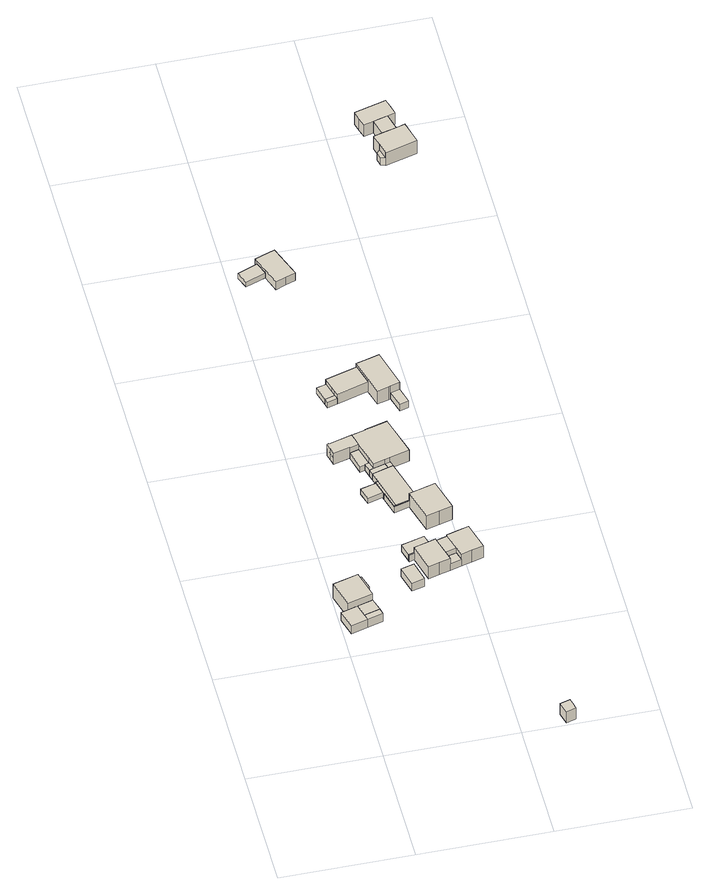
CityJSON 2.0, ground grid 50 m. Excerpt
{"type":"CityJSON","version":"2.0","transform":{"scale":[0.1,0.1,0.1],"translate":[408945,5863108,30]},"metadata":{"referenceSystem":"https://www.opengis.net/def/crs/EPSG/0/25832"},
"CityObjects":{
"building1":{"type":"Building","attributes":{"Gemeindeschluessel":"03454033","AbsoluteHoehe":"30.389","MittlereTraufHoehe":"34.417","Firsthoehe":"34.417","function":"51009_1610","roofType":"1000","measuredHeight":4.03},"address":[{"country":"Germany","locality":"Lorup"}],"children":["building1-1"],"geometry":[{"type":"MultiSurface","lod":"1","boundaries":[[[0,1,2,3,4,5]],[[6,7,8,9,10,11]],[[6,11,5,4]],[[7,6,4,3]],[[8,7,3,2]],[[9,8,2,1]],[[10,9,1,0]],[[11,10,0,5]]]}]},
"building1-1":{"type":"BuildingPart","attributes":{"AbsoluteHoehe":"30.389","MittlereTraufHoehe":"34.417","Firsthoehe":"34.417","roofType":"1000","measuredHeight":4.03},"parents":["building1"],"geometry":[{"type":"MultiSurface","lod":"1","boundaries":[[[5,12,13,0]],[[14,15,11,10]],[[14,10,0,13]],[[15,14,13,12]],[[11,15,12,5]],[[10,11,5,0]]]}]},
"building2":{"type":"Building","attributes":{"Gemeindeschluessel":"03454033","AbsoluteHoehe":"30.572","MittlereTraufHoehe":"35.559","Firsthoehe":"39.707","function":"31001_1000","roofType":"3100","measuredHeight":9.13},"address":[{"country":"Germany","locality":"Lorup","thoroughfareNumber":"1B","thoroughfareName":"Am Walde"}],"children":["building2-1","building2-2"],"geometry":[{"type":"MultiSurface","lod":"1","boundaries":[[[16,17,18,19]],[[20,21,22,23]],[[20,23,19,18]],[[21,20,18,17]],[[16,22,24,25,26,17]],[[19,23,27,28,29,16]],[[25,24,21,26]],[[28,27,22,29]]]}]},
"building2-1":{"type":"BuildingPart","attributes":{"AbsoluteHoehe":"30.572","MittlereTraufHoehe":"33.088","Firsthoehe":"35.831","roofType":"3100","measuredHeight":5.26},"parents":["building2"],"geometry":[{"type":"MultiSurface","lod":"1","boundaries":[[[30,29,28,31]],[[27,22,32,33]],[[27,33,31,28]],[[32,22,29,30]],[[33,32,30,31]],[[22,27,28,29]]]}]},
"building2-2":{"type":"BuildingPart","attributes":{"AbsoluteHoehe":"30.572","MittlereTraufHoehe":"35.559","Firsthoehe":"35.559","roofType":"1000","measuredHeight":4.99},"parents":["building2"],"geometry":[{"type":"MultiSurface","lod":"1","boundaries":[[[25,34,35,26]],[[36,37,24,21]],[[36,21,26,35]],[[37,36,35,34]],[[24,37,34,25]],[[21,24,25,26]]]}]},
"building3":{"type":"Building","attributes":{"Gemeindeschluessel":"03454033","AbsoluteHoehe":"30.817","MittlereTraufHoehe":"33.904","Firsthoehe":"35.59","function":"31001_2000","roofType":"3100","measuredHeight":4.77},"address":[{"country":"Germany","locality":"Lorup"}],"geometry":[{"type":"MultiSurface","lod":"1","boundaries":[[[38,39,40,41]],[[42,43,44,45]],[[42,45,41,40]],[[43,42,40,39]],[[44,43,39,38]],[[45,44,38,41]]]}]},
"building4":{"type":"Building","attributes":{"Gemeindeschluessel":"03454033","AbsoluteHoehe":"31.102","MittlereTraufHoehe":"34.302","Firsthoehe":"34.302","function":"31001_2000","roofType":"1000","measuredHeight":3.2},"address":[{"country":"Germany","locality":"Lorup"}],"children":["building4-1"],"geometry":[{"type":"MultiSurface","lod":"1","boundaries":[[[46,47,48,49]],[[50,51,52,53]],[[50,53,49,48]],[[54,55,50,48]],[[52,51,47,46]],[[53,52,46,49]],[[47,51,55,54]]]}]},
"building4-1":{"type":"BuildingPart","attributes":{"AbsoluteHoehe":"31.102","MittlereTraufHoehe":"34.302","Firsthoehe":"34.302","roofType":"1000","measuredHeight":3.2},"parents":["building4"],"geometry":[{"type":"MultiSurface","lod":"1","boundaries":[[[47,56,57,54]],[[58,59,51,55]],[[58,55,54,57]],[[59,58,57,56]],[[51,59,56,47]],[[54,55,51,47]]]}]},
"building5":{"type":"Building","attributes":{"Gemeindeschluessel":"03454033","AbsoluteHoehe":"31.776","MittlereTraufHoehe":"34.45","Firsthoehe":"34.45","function":"51009_1610","roofType":"1000","measuredHeight":2.67},"address":[{"country":"Germany","locality":"Lorup"}],"geometry":[{"type":"MultiSurface","lod":"1","boundaries":[[[60,61,62,63,64]],[[65,66,67,68,69]],[[65,69,64,63]],[[66,65,63,62]],[[67,66,62,61]],[[68,67,61,60]],[[69,68,60,64]]]}]},
"building6":{"type":"Building","attributes":{"Gemeindeschluessel":"03454033","AbsoluteHoehe":"31.761","MittlereTraufHoehe":"34.964","Firsthoehe":"34.964","function":"31001_2000","roofType":"1000","measuredHeight":3.2},"address":[{"country":"Germany","locality":"Lorup"}],"children":["building6-1","building6-2","building6-3","building6-4","building6-5"],"geometry":[{"type":"MultiSurface","lod":"1","boundaries":[[[70,71,72,73]],[[74,75,76,77]],[[72,74,78,79]],[[75,74,72,71]],[[70,80,81,82,75,71]],[[73,77,83,84]],[[79,78,77,73]],[[80,76,82,81]],[[84,83,76,70]]]}]},
"building6-1":{"type":"BuildingPart","attributes":{"AbsoluteHoehe":"31.761","MittlereTraufHoehe":"34.935","Firsthoehe":"34.935","roofType":"1000","measuredHeight":3.17},"parents":["building6"],"geometry":[{"type":"MultiSurface","lod":"1","boundaries":[[[85,86,81,87,88,89]],[[90,91,82,92,93,94]],[[90,94,89,88]],[[92,82,81,86]],[[93,92,86,85]],[[94,93,85,89]],[[91,90,88,87]],[[81,82,76,80]],[[80,76,91,87]]]}]},
"building6-2":{"type":"BuildingPart","attributes":{"AbsoluteHoehe":"31.761","MittlereTraufHoehe":"34.867","Firsthoehe":"34.867","roofType":"1000","measuredHeight":3.11},"parents":["building6"],"geometry":[{"type":"MultiSurface","lod":"1","boundaries":[[[95,96,97,98]],[[66,65,99,100]],[[66,100,98,97]],[[65,66,97,96]],[[99,65,96,95]],[[100,99,95,98]]]}]},
"building6-3":{"type":"BuildingPart","attributes":{"AbsoluteHoehe":"31.761","MittlereTraufHoehe":"34.964","Firsthoehe":"34.964","roofType":"1000","measuredHeight":3.2},"parents":["building6"],"geometry":[{"type":"MultiSurface","lod":"1","boundaries":[[[79,101,102,73]],[[100,103,78,77]],[[100,77,73,102]],[[101,103,99,95,98,102]],[[78,103,101,79]],[[95,99,100,98]],[[77,78,79,73]]]}]},
"building6-4":{"type":"BuildingPart","attributes":{"AbsoluteHoehe":"31.761","MittlereTraufHoehe":"34.395","Firsthoehe":"34.395","roofType":"1000","measuredHeight":2.63},"parents":["building6"],"geometry":[{"type":"MultiSurface","lod":"1","boundaries":[[[104,105,106,107]],[[108,109,110,111]],[[108,111,107,106]],[[109,108,106,105]],[[110,109,105,104]],[[107,111,110,104]]]}]},
"building6-5":{"type":"BuildingPart","attributes":{"AbsoluteHoehe":"31.761","MittlereTraufHoehe":"34.964","Firsthoehe":"34.964","roofType":"1000","measuredHeight":3.2},"parents":["building6"],"geometry":[{"type":"MultiSurface","lod":"1","boundaries":[[[112,113,70,84]],[[76,91,110,83]],[[113,87,80,70]],[[112,104,107,111,90,88,87,113]],[[83,110,112,84]],[[76,83,84,70]],[[91,76,80,87]],[[88,90,91,87]],[[104,110,111,107]]]}]},
"building7":{"type":"Building","attributes":{"Gemeindeschluessel":"03454033","AbsoluteHoehe":"31.039","MittlereTraufHoehe":"36.461","Firsthoehe":"36.461","function":"31001_2000","roofType":"1000","measuredHeight":5.42},"address":[{"country":"Germany","locality":"Lorup"}],"geometry":[{"type":"MultiSurface","lod":"1","boundaries":[[[114,115,116,117,118,119]],[[120,121,122,123,124,125]],[[120,125,119,118]],[[121,120,118,117]],[[122,121,117,116]],[[123,122,116,115]],[[124,123,115,114]],[[125,124,114,119]]]}]},
"building8":{"type":"Building","attributes":{"Gemeindeschluessel":"03454033","AbsoluteHoehe":"30.977","MittlereTraufHoehe":"34.189","Firsthoehe":"34.189","function":"51009_1610","roofType":"1000","measuredHeight":3.21},"address":[{"country":"Germany","locality":"Lorup"}],"geometry":[{"type":"MultiSurface","lod":"1","boundaries":[[[126,127,128,129]],[[130,131,132,133]],[[130,133,129,128]],[[131,130,128,127]],[[132,131,127,126]],[[133,132,126,129]]]}]},
"building9":{"type":"Building","attributes":{"Gemeindeschluessel":"03454033","AbsoluteHoehe":"30.942","MittlereTraufHoehe":"35.365","Firsthoehe":"39.425","function":"31001_1000","roofType":"3100","measuredHeight":8.48},"address":[{"country":"Germany","locality":"Lorup","thoroughfareNumber":"56","thoroughfareName":"Werlter Straße"}],"children":["building9-1","building9-2"],"geometry":[{"type":"MultiSurface","lod":"1","boundaries":[[[134,135,136,137,138,139,140,141,142,143]],[[144,145,146,147,148,149,150,151,152,153]],[[144,153,143,142]],[[145,144,142,141]],[[146,145,141,140]],[[147,146,140,139]],[[148,147,139,138]],[[149,148,138,137]],[[150,149,137,136]],[[151,150,136,135]],[[134,154,155,156,135]],[[153,152,134,143]],[[154,152,157,155]],[[155,157,151,156]]]}]},
"building9-1":{"type":"BuildingPart","attributes":{"AbsoluteHoehe":"30.942","MittlereTraufHoehe":"35.544","Firsthoehe":"39.022","roofType":"3100","measuredHeight":8.08},"parents":["building9"],"geometry":[{"type":"MultiSurface","lod":"1","boundaries":[[[158,159,160,161,162,163,164,165]],[[166,167,168,169,170,171,172,173]],[[164,174,175,165]],[[167,166,164,163]],[[168,167,163,162]],[[169,168,162,161]],[[170,169,161,160]],[[171,170,160,159]],[[172,171,159,158]],[[173,172,158,165]],[[174,166,173,175]]]}]},
"building9-2":{"type":"BuildingPart","attributes":{"AbsoluteHoehe":"30.942","MittlereTraufHoehe":"34.931","Firsthoehe":"38.912","roofType":"5000","measuredHeight":7.97},"parents":["building9"],"geometry":[{"type":"MultiSurface","lod":"1","boundaries":[[[175,174,156,155,154]],[[157,151,166,173,152]],[[166,151,156,174]],[[152,173,175,154]],[[155,157,152,154]],[[151,157,155,156]],[[173,166,174,175]]]}]},
"building10":{"type":"Building","attributes":{"Gemeindeschluessel":"03454033","BezugspunktDach":"2200","AbsoluteHoehe":"31.782","MittlereTraufHoehe":"37.202","Firsthoehe":"37.202","function":"31001_1000","measuredHeight":5.42},"address":[{"country":"Germany","locality":"Lorup","thoroughfareNumber":"1A","thoroughfareName":"Am Walde"}],"children":["building10-1","building10-2","building10-3","building10-4","building10-5"],"geometry":[{"type":"MultiSurface","lod":"1","boundaries":[[[176,177,178,179,180,181,182,183,184,185,186,187]],[[188,189,190,191,192,193,194,195,196,197,184,198,181]],[[199,200,201,202,203,69,68,204,205,206,207,208]],[[209,201,210,211,212,213,214,215,216,103,99,65,69]],[[199,208,187,186]],[[200,199,186,185]],[[201,200,185,184]],[[202,201,184,183]],[[203,202,183,182]],[[69,203,182,181]],[[68,69,181,180]],[[204,68,180,179]],[[205,204,179,178]],[[206,205,178,177]],[[207,206,177,176]],[[208,207,176,187]],[[198,217,218,219,220,221,181]],[[201,209,198,184]],[[210,201,184,197]],[[211,210,197,196]],[[212,211,196,195]],[[213,212,195,194]],[[214,213,194,193]],[[215,214,193,192]],[[216,215,192,191]],[[103,216,191,190]],[[99,103,190,189]],[[65,99,189,188]],[[69,65,188,181]],[[217,209,202,218]],[[218,202,222,219]],[[220,222,69,221]]]}]},
"building10-1":{"type":"BuildingPart","attributes":{"AbsoluteHoehe":"31.782","MittlereTraufHoehe":"34.861","Firsthoehe":"35.22","roofType":"3100","measuredHeight":3.44},"parents":["building10"],"geometry":[{"type":"MultiSurface","lod":"1","boundaries":[[[223,224,218,225,226,227,228,229]],[[206,207,200,201,202,203,204,205]],[[206,205,229,228]],[[207,206,228,227]],[[201,200,226,225]],[[217,209,201,225]],[[223,230,220,219]],[[205,204,223,229]],[[200,207,227,226]],[[218,202,209,217]],[[224,203,202,218]],[[230,204,222,220]]]}]},
"building10-2":{"type":"BuildingPart","attributes":{"AbsoluteHoehe":"31.782","MittlereTraufHoehe":"34.742","Firsthoehe":"34.742","roofType":"1000","measuredHeight":2.96},"parents":["building10"],"geometry":[{"type":"MultiSurface","lod":"1","boundaries":[[[231,221,232,230]],[[203,69,68,204]],[[68,69,221,231]],[[204,68,231,230]],[[203,204,230,232]],[[69,203,232,221]]]}]},
"building10-3":{"type":"BuildingPart","attributes":{"AbsoluteHoehe":"31.782","MittlereTraufHoehe":"37.202","Firsthoehe":"37.202","roofType":"1000","measuredHeight":5.42},"parents":["building10"],"geometry":[{"type":"MultiSurface","lod":"1","boundaries":[[[193,194,195,196]],[[212,213,214,211]],[[212,211,196,195]],[[213,212,195,194]],[[214,213,194,193]],[[211,214,193,196]]]}]},
"building10-4":{"type":"BuildingPart","attributes":{"BezugspunktDach":"4000","AbsoluteHoehe":"31.782","MittlereTraufHoehe":"35.282","Firsthoehe":"35.282","measuredHeight":3.5},"parents":["building10"],"geometry":[{"type":"MultiSurface","lod":"1","boundaries":[[[233,234,235,236]],[[199,200,207,208]],[[199,208,236,235]],[[200,199,235,234]],[[233,227,226,234]],[[208,207,233,236]],[[227,207,200,226]]]}]},
"building10-5":{"type":"BuildingPart","attributes":{"BezugspunktDach":"4000","AbsoluteHoehe":"31.782","MittlereTraufHoehe":"35.282","Firsthoehe":"35.282","measuredHeight":3.5},"parents":["building10"],"geometry":[{"type":"MultiSurface","lod":"1","boundaries":[[[237,238,239]],[[210,209,201]],[[210,201,239,238]],[[209,210,238,237]],[[201,209,237,239]]]}]},
"building11":{"type":"Building","attributes":{"Gemeindeschluessel":"03454033","AbsoluteHoehe":"32.539","MittlereTraufHoehe":"35.248","Firsthoehe":"35.248","function":"51009_1610","roofType":"1000","measuredHeight":2.71},"address":[{"country":"Germany","locality":"Lorup"}],"geometry":[{"type":"MultiSurface","lod":"1","boundaries":[[[240,241,242,243]],[[244,245,246,247]],[[244,247,243,242]],[[245,244,242,241]],[[246,245,241,240]],[[247,246,240,243]]]}]},
"building12":{"type":"Building","attributes":{"Gemeindeschluessel":"03454033","AbsoluteHoehe":"32.549","MittlereTraufHoehe":"35.248","Firsthoehe":"35.248","function":"31001_2000","roofType":"1000","measuredHeight":2.7},"address":[{"country":"Germany","locality":"Lorup"}],"geometry":[{"type":"MultiSurface","lod":"1","boundaries":[[[248,240,243,249,250]],[[251,247,246,252,253]],[[251,253,250,249]],[[247,251,249,243]],[[246,247,243,240]],[[252,246,240,248]],[[253,252,248,250]]]}]},
"building13":{"type":"Building","attributes":{"Gemeindeschluessel":"03454033","AbsoluteHoehe":"31.962","MittlereTraufHoehe":"35.121","Firsthoehe":"35.121","function":"51009_1610","roofType":"1000","measuredHeight":3.16},"address":[{"country":"Germany","locality":"Lorup"}],"geometry":[{"type":"MultiSurface","lod":"1","boundaries":[[[254,255,256,257]],[[258,259,260,261]],[[258,261,257,256]],[[259,258,256,255]],[[260,259,255,254]],[[261,260,254,257]]]}]},
"building14":{"type":"Building","attributes":{"Gemeindeschluessel":"03454033","AbsoluteHoehe":"31.631","MittlereTraufHoehe":"37.368","Firsthoehe":"40.92","function":"31001_1000","roofType":"3100","measuredHeight":9.29},"address":[{"country":"Germany","locality":"Lorup","thoroughfareNumber":"54","thoroughfareName":"Werlter Straße"}],"geometry":[{"type":"MultiSurface","lod":"1","boundaries":[[[262,263,264,265,266,267,268,269]],[[270,271,272,273,274,275,276,277]],[[270,277,269,268]],[[271,270,268,267]],[[272,271,267,266]],[[273,272,266,265]],[[274,273,265,264]],[[275,274,264,263]],[[276,275,263,262]],[[277,276,262,269]]]}]},
"building15":{"type":"Building","attributes":{"Gemeindeschluessel":"03454033","AbsoluteHoehe":"33.679","MittlereTraufHoehe":"36.079","Firsthoehe":"36.079","function":"31001_2000","roofType":"1000","measuredHeight":2.4},"address":[{"country":"Germany","locality":"Lorup"}],"geometry":[{"type":"MultiSurface","lod":"1","boundaries":[[[278,279,280,281]],[[282,283,284,285]],[[282,285,281,280]],[[283,282,280,279]],[[284,283,279,278]],[[285,284,278,281]]]}]},
"building16":{"type":"Building","attributes":{"Gemeindeschluessel":"03454033","AbsoluteHoehe":"32.645","MittlereTraufHoehe":"36.546","Firsthoehe":"39.494","function":"31001_2000","roofType":"3100","measuredHeight":6.85},"address":[{"country":"Germany","locality":"Lorup"}],"children":["building16-1"],"geometry":[{"type":"MultiSurface","lod":"1","boundaries":[[[286,287,288,289,290,291,292,293]],[[294,295,296,297,298,299,300,301]],[[294,301,293,292]],[[291,302,303,292]],[[296,295,291,290]],[[297,296,290,289]],[[298,297,289,288]],[[299,298,288,287]],[[300,299,287,286]],[[301,300,286,293]],[[302,295,294,303]]]}]},
"building16-1":{"type":"BuildingPart","attributes":{"BezugspunktDach":"4000","AbsoluteHoehe":"32.645","MittlereTraufHoehe":"36.145","Firsthoehe":"36.145","measuredHeight":3.5},"parents":["building16"],"geometry":[{"type":"MultiSurface","lod":"1","boundaries":[[[304,303,302,305]],[[295,294,306,307]],[[295,307,305,302]],[[306,294,303,304]],[[307,306,304,305]],[[294,295,302,303]]]}]},
"building17":{"type":"Building","attributes":{"Gemeindeschluessel":"03454033","AbsoluteHoehe":"33.483","MittlereTraufHoehe":"37.108","Firsthoehe":"38.141","function":"31001_2000","roofType":"3100","measuredHeight":4.66},"address":[{"country":"Germany","locality":"Lorup"}],"geometry":[{"type":"MultiSurface","lod":"1","boundaries":[[[308,309,310,311,312,313,314,315]],[[316,317,318,319,320,321,322,323]],[[316,323,315,314]],[[317,316,314,313]],[[318,317,313,312]],[[319,318,312,311]],[[320,319,311,310]],[[321,320,310,309]],[[322,321,309,308]],[[323,322,308,315]]]}]},
"building18":{"type":"Building","attributes":{"Gemeindeschluessel":"03454033","AbsoluteHoehe":"32.423","MittlereTraufHoehe":"37.783","Firsthoehe":"41.4","function":"31001_1000","roofType":"3100","measuredHeight":8.98},"address":[{"country":"Germany","locality":"Lorup","thoroughfareNumber":"52","thoroughfareName":"Werlter Straße"}],"geometry":[{"type":"MultiSurface","lod":"1","boundaries":[[[324,325,326,327,328,329,330,331,332,333]],[[334,335,336,337,338,339,340,341,342,343]],[[334,343,333,332]],[[335,334,332,331]],[[336,335,331,330]],[[337,336,330,329]],[[338,337,329,328]],[[339,338,328,327]],[[340,339,327,326]],[[341,340,326,325]],[[342,341,325,324]],[[343,342,324,333]]]}]},
"building19":{"type":"Building","attributes":{"Gemeindeschluessel":"03454033","AbsoluteHoehe":"32.264","MittlereTraufHoehe":"35.631","Firsthoehe":"35.631","function":"31001_2000","roofType":"1000","measuredHeight":3.37},"address":[{"country":"Germany","locality":"Lorup"}],"geometry":[{"type":"MultiSurface","lod":"1","boundaries":[[[344,345,346,347]],[[348,349,350,351]],[[348,351,347,346]],[[349,348,346,345]],[[350,349,345,344]],[[351,350,344,347]]]}]},
"building20":{"type":"Building","attributes":{"Gemeindeschluessel":"03454033","AbsoluteHoehe":"33.423","MittlereTraufHoehe":"39.18","Firsthoehe":"41.598","function":"31001_1000","roofType":"3100","measuredHeight":8.18},"address":[{"country":"Germany","locality":"Lorup","thoroughfareNumber":"43B","thoroughfareName":"Werlter Straße"}],"children":["building20-1","building20-2","building20-3"],"geometry":[{"type":"MultiSurface","lod":"1","boundaries":[[[352,353,354,355,356,357,358,359,360,361]],[[362,363,364,365,366,367,368,369,370,371]],[[362,371,361,360]],[[363,362,360,359]],[[364,363,359,358]],[[365,364,358,357]],[[356,372,373,357]],[[355,374,372,356]],[[368,367,355,354]],[[369,368,354,353]],[[352,375,376,353]],[[371,370,352,361]],[[372,366,365,373]],[[367,366,372,374]],[[375,370,369,376]]]}]},
"building20-1":{"type":"BuildingPart","attributes":{"AbsoluteHoehe":"33.423","MittlereTraufHoehe":"38.07","Firsthoehe":"41.024","roofType":"5000","measuredHeight":7.6},"parents":["building20"],"geometry":[{"type":"MultiSurface","lod":"1","boundaries":[[[375,377,378,379,376]],[[380,381,382,370,369]],[[380,369,376,379]],[[370,382,377,375]],[[378,381,380,379]],[[382,381,378,377]],[[369,370,375,376]]]}]},
"building20-2":{"type":"BuildingPart","attributes":{"AbsoluteHoehe":"33.423","MittlereTraufHoehe":"38.267","Firsthoehe":"41.024","roofType":"3100","measuredHeight":7.6},"parents":["building20"],"geometry":[{"type":"MultiSurface","lod":"1","boundaries":[[[383,384,385,386,387,388,379,377]],[[380,389,390,391,392,393,394,382]],[[389,380,379,388]],[[390,389,388,387]],[[391,390,387,386]],[[392,391,386,385]],[[393,392,385,384]],[[394,393,384,383]],[[382,394,383,377]],[[379,380,381,378]],[[378,381,382,377]]]}]},
"building20-3":{"type":"BuildingPart","attributes":{"BezugspunktDach":"4000","AbsoluteHoehe":"33.423","MittlereTraufHoehe":"36.923","Firsthoehe":"36.923","measuredHeight":3.5},"parents":["building20"],"geometry":[{"type":"MultiSurface","lod":"1","boundaries":[[[395,373,374,396]],[[367,365,397,398]],[[367,398,396,374]],[[397,365,373,395]],[[398,397,395,396]],[[373,365,366,372]],[[372,366,367,374]]]}]}
},
"vertices":[
[84,652,44],[70,701,44],[33,690,44],[7,683,44],[27,610,44],[90,628,44],[27,610,4],[7,683,4],[33,690,4],[70,701,4],[84,652,4],[90,628,4],
[149,644,44],[143,668,44],[143,668,4],[149,644,4],
[129,717,76],[100,822,76],[4,795,76],[33,690,76],[4,795,6],[100,822,6],[129,717,6],[33,690,6],[115,767,6],[115,767,56],[100,822,56],[70,701,6],[70,701,45],[129,717,45],
[143,668,45],[84,652,45],[143,668,6],[84,652,6],
[130,771,56],[114,826,56],[114,826,6],[130,771,6],
[261,841,47],[282,763,47],[330,776,47],[310,854,47],[330,776,8],[282,763,8],[261,841,8],[310,854,8],
[290,959,43],[304,908,43],[391,931,43],[377,983,43],[391,931,11],[304,908,11],[290,959,11],[377,983,11],[324,913,43],[324,913,11],
[305,903,43],[325,909,43],[325,909,11],[305,903,11],
[216,1439,45],[236,1364,45],[255,1370,45],[270,1374,45],[250,1449,45],[270,1374,18],[255,1370,18],[236,1364,18],[216,1439,18],[250,1449,18],
[315,1148,50],[396,1171,50],[349,1340,50],[269,1317,50],[349,1340,18],[396,1171,18],[315,1148,18],[269,1317,18],[329,1334,18],[329,1334,50],[315,1148,49],[365,1162,49],[365,1162,18],[280,1278,18],[280,1278,50],
[307,1142,49],[366,1158,49],[307,1146,49],[288,1215,49],[287,1215,49],[288,1215,18],[307,1146,18],[366,1158,18],[307,1142,18],[287,1215,18],
[279,1343,49],[270,1374,49],[255,1370,49],[264,1338,49],[279,1343,18],[264,1338,18],
[323,1355,50],[264,1338,50],[323,1355,18],
[271,1275,44],[213,1259,44],[227,1209,44],[285,1225,44],[227,1209,18],[213,1259,18],[271,1275,18],[285,1225,18],
[271,1275,50],[307,1146,50],
[650,50,65],[662,5,65],[699,15,65],[696,28,65],[697,28,65],[688,61,65],[697,28,10],[696,28,10],[699,15,10],[662,5,10],[650,50,10],[688,61,10],
[426,867,42],[436,830,42],[479,842,42],[469,878,42],[479,842,10],[436,830,10],[426,867,10],[469,878,10],
[426,867,69],[408,931,69],[407,936,69],[391,931,69],[365,924,69],[324,913,69],[325,909,69],[352,807,69],[394,819,69],[436,830,69],[394,819,9],[352,807,9],[325,909,9],[324,913,9],[365,924,9],[391,931,9],[407,936,9],[408,931,9],[426,867,9],[436,830,9],[426,867,66],[417,899,66],[408,931,66],[417,899,9],
[479,842,68],[521,854,68],[564,865,68],[535,971,68],[492,959,68],[450,947,68],[451,943,68],[469,878,68],[451,943,9],[450,947,9],[492,959,9],[535,971,9],[564,865,9],[521,854,9],[479,842,9],[469,878,9],[451,943,66],[469,878,66],
[141,1472,72],[148,1448,72],[154,1424,72],[215,1441,72],[216,1439,72],[250,1449,72],[249,1450,72],[243,1475,72],[236,1499,72],[149,1475,72],[148,1476,72],[141,1474,72],[270,1374,72],[279,1343,72],[323,1355,72],[343,1360,72],[417,1380,72],[374,1536,72],[374,1537,72],[289,1514,72],[290,1513,72],[238,1499,72],[236,1498,72],[148,1476,18],[149,1475,18],[236,1499,18],[243,1475,18],[249,1450,18],[215,1441,18],[154,1424,18],[148,1448,18],[141,1472,18],[141,1474,18],[236,1498,18],[238,1499,18],[290,1513,18],[289,1514,18],[374,1537,18],[374,1536,18],[417,1380,18],[343,1360,18],[236,1498,50],[243,1475,50],[249,1451,50],[249,1451,47],[250,1449,47],[249,1451,18],
[215,1441,50],[249,1450,50],[236,1499,50],[149,1475,50],[141,1472,50],[148,1448,50],[154,1424,50],[215,1441,47],
[216,1439,47],[249,1450,47],
[141,1472,53],[149,1475,53],[148,1476,53],[141,1474,53],
[236,1498,53],[238,1499,53],[236,1499,53],
[190,1711,52],[195,1693,52],[233,1704,52],[228,1722,52],[233,1704,25],[195,1693,25],[190,1711,25],[228,1722,25],
[173,1772,52],[211,1782,52],[210,1782,52],[211,1782,25],[173,1772,25],[210,1782,25],
[323,1355,51],[329,1334,51],[349,1340,51],[343,1360,51],[349,1340,20],[329,1334,20],[323,1355,20],[343,1360,20],
[399,1039,83],[449,1053,83],[499,1067,83],[466,1190,83],[415,1176,83],[396,1171,83],[365,1162,83],[366,1158,83],[365,1162,16],[396,1171,16],[415,1176,16],[466,1190,16],[499,1067,16],[449,1053,16],[399,1039,16],[366,1158,16],
[31,2375,61],[50,2326,61],[126,2356,61],[107,2405,61],[126,2356,37],[50,2326,37],[31,2375,37],[107,2405,37],
[228,1722,74],[233,1704,74],[352,1738,74],[341,1778,74],[330,1819,74],[210,1784,74],[211,1782,74],[222,1744,74],[211,1782,26],[210,1784,26],[330,1819,26],[341,1778,26],[352,1738,26],[233,1704,26],[228,1722,26],[222,1744,26],[210,1784,61],[211,1782,61],
[210,1782,61],[209,1784,61],[210,1782,26],[209,1784,26],
[226,2320,74],[180,2446,74],[141,2432,74],[103,2418,74],[107,2405,74],[126,2356,74],[149,2292,74],[188,2306,74],[149,2292,35],[126,2356,35],[107,2405,35],[103,2418,35],[141,2432,35],[180,2446,35],[226,2320,35],[188,2306,35],
[422,1687,89],[456,1696,89],[458,1696,89],[418,1846,89],[374,1834,89],[329,1822,89],[330,1819,89],[352,1738,89],[370,1672,89],[414,1684,89],[370,1672,24],[352,1738,24],[330,1819,24],[329,1822,24],[374,1834,24],[418,1846,24],[458,1696,24],[456,1696,24],[422,1687,24],[414,1684,24],
[422,1687,56],[440,1622,56],[474,1631,56],[456,1696,56],[474,1631,23],[440,1622,23],[422,1687,23],[456,1696,23],
[732,2912,99],[679,2898,99],[643,2888,99],[654,2846,99],[655,2844,99],[666,2803,99],[667,2799,99],[787,2833,99],[775,2877,99],[763,2921,99],[775,2877,34],[787,2833,34],[667,2799,34],[666,2803,34],[655,2844,34],[654,2846,34],[643,2888,34],[679,2898,34],[732,2912,34],[763,2921,34],[655,2844,69],[666,2803,69],[654,2846,69],[732,2912,93],[679,2898,93],
[714,2981,93],[687,2973,93],[660,2966,93],[660,2966,34],[687,2973,34],[714,2981,34],
[744,2989,93],[735,3023,93],[726,3056,93],[605,3023,93],[614,2989,93],[624,2956,93],[624,2956,34],[614,2989,34],[605,3023,34],[726,3056,34],[735,3023,34],[744,2989,34],
[649,2807,69],[642,2833,69],[649,2807,34],[642,2833,34]
]}
